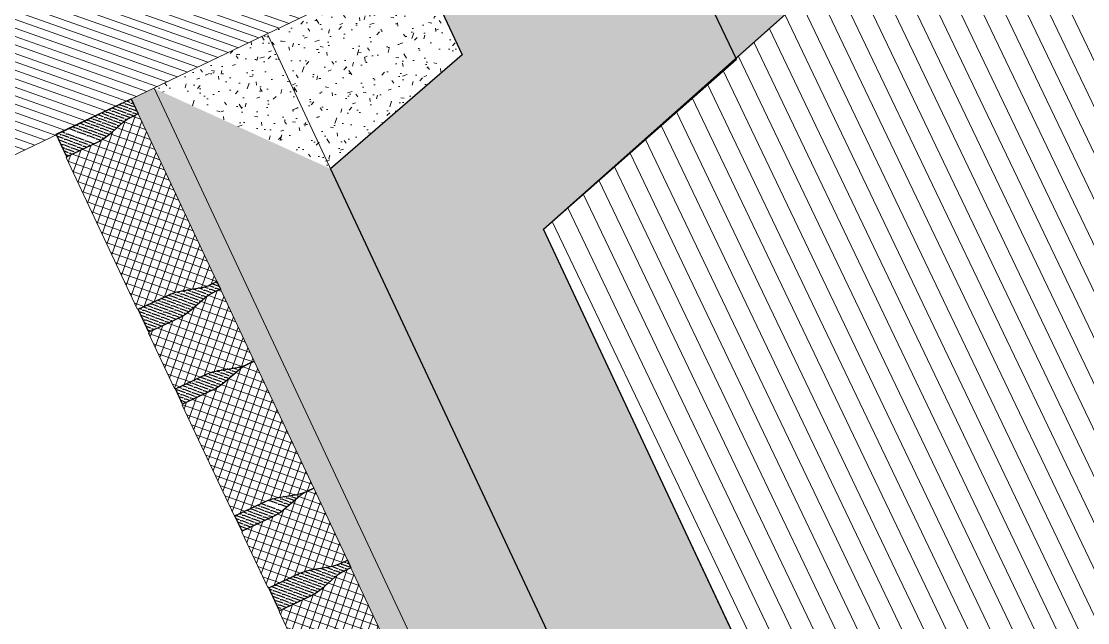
# Model space of a CAD drawing. Header units: metres. Extents: x 678805 to 1359287, y 2747329 to 5497370.
# Drawn here: x 679530.101 to 679531.375, y 2747452.181 to 2747452.899 of the extents above; entities that cross this region are included whole.
import ezdxf

# ---------------------------------------------------------------- set-up
doc = ezdxf.new("R2010")
doc.units = ezdxf.units.M
doc.layers.add('02-L-Waterfeatures 01', color=7, linetype='Continuous', true_color=0x4da6ff)
doc.layers.add('XREF_MON_WATERFEATURE$0$EIT_3 TR sorra', color=7, linetype='Continuous', true_color=0xd8ceb0)
doc.layers.add('XREF_MON_WATERFEATURE$0$-aux', color=50, linetype='Continuous', plot=False)
doc.layers.add('XREF_MON_WATERFEATURE$0$00_Aux', color=6, linetype='Continuous', plot=False)
for name, color, linetype, lineweight, true_color in [('XREF_MON_WATERFEATURE$0$02-L-projecció', 7, 'Continuous', 5, 0x636363), ('XREF_MON_WATERFEATURE$0$3-TR grava', 7, 'Continuous', 5, 0x666666), ('XREF_MON_WATERFEATURE$0$3-TR tot_u', 7, 'Continuous', 5, 0x787878)]:
    doc.layers.add(name, color=color, linetype=linetype, lineweight=lineweight, true_color=true_color)
for name, color, linetype, lineweight in [('XREF_MON_WATERFEATURE$0$02-L-seccionat', 6, 'Continuous', 5), ('XREF_MON_WATERFEATURE$0$3-TR Formigó', 252, 'Continuous', 0), ('XREF_MON_WATERFEATURE$0$3-TR terra compactada', 45, 'Continuous', 0), ('XREF_MON_WATERFEATURE$0$3-TR Tot-u', 37, 'Continuous', 0)]:
    doc.layers.add(name, color=color, linetype=linetype, lineweight=lineweight)
pattern_1 = [(43.98579928974752, (15.16869050264359, -101.1614757901989), (0.00192727512556013, 0.006603891924047489), [0.008532812500000061, -0.001706562500000013, 0, -0.001706562500000013])]
pattern_2 = [(44.99999999999999, (-9.313225746154785e-10, -4.656612873077393e-10), (-0.006735192090801862, 0.006735192090801865), []), (134.9999999999999, (-9.313225746154785e-10, -4.656612873077393e-10), (-0.006735192090801865, -0.006735192090801862), [])]

# ---------------------------------------------------------------- blocks, each defined once
blk = doc.blocks.new('XREF_MON_WATERFEATURE$0$Bench')
at = {"layer": 'XREF_MON_WATERFEATURE$0$3-TR Formigó'}
h = blk.add_hatch(dxfattribs=at)
h.set_pattern_fill('ANSI31', color=256, scale=0.002999999999999998, angle=-18.27604261032588, style=0)
h.set_pattern_definition([(44.99999999989514, (-45.49588849255815, 30.80655877431855), (-0.006735192090789539, 0.006735192090814186), [])])
h.paths.add_polyline_path([(0, -4.656612873077393e-10), (0.50157939363271, -3.247521817684174e-06), (0.50157939363271, -0.1000032475218177), (0.2407935219807274, -0.1000032475218177), (0.0750000006519258, -0.5499999993480742), (4.656612873077393e-10, -0.5499999998137355)])
at = {"layer": 'XREF_MON_WATERFEATURE$0$02-L-seccionat'}
blk.add_lwpolyline([(0, -4.656612873077393e-10), (0.50157939363271, -3.247521817684174e-06), (0.50157939363271, -0.1000032475218177), (0.2407935219807274, -0.1000032475218177), (0.0750000006519258, -0.5499999993480742), (4.656612873077393e-10, -0.5499999998137355)], close=True, dxfattribs=at)
blk = doc.blocks.new('XREF_MON_WATERFEATURE$0$General Section WaterFalls')
at = {"layer": 'XREF_MON_WATERFEATURE$0$3-TR Formigó'}
h = blk.add_hatch(dxfattribs=at)
h.set_pattern_fill('ANSI37', color=256, scale=0.002999999999999999, angle=-18.27604261022104, style=0)
h.set_pattern_definition(pattern_2)
edge = h.paths.add_edge_path()
edge.add_line((44.87754387641326, -31.17413138248958), (44.87760778075796, -31.16593585293889))
edge.add_arc((44.82919169450179, -31.16555833583698), 0.04841755860549605, -0.4467466705454593, 15.55227246631219)
edge.add_line((44.87583650369197, -31.15257674618624), (44.87005175424481, -31.13179127481908))
edge.add_arc((44.92510407185182, -31.11646981653757), 0.05714459466022873, 179.5532509293158, 195.5522700439978, ccw=False)
edge.add_line((44.86796121485531, -31.11602424923331), (44.86828187289467, -31.07490022545707))
edge.add_line((44.86828187247738, -31.07490022666752), (44.86748469153026, -31.0748940111603))
edge.add_line((44.86748469155282, -31.07489401125349), (44.86749127247561, -31.07404996111347))
edge.add_line((44.86749127134681, -31.0740499610547), (44.66792588908886, -31.07249387791383))
edge.add_line((44.66792589006945, -31.07249387772754), (44.66791930785971, -31.07333792842333))
edge.add_line((44.66791930701584, -31.07333792839199), (44.6671221265382, -31.07333170960703))
edge.add_line((44.66712212748826, -31.07333170925267), (44.66680146930695, -31.11445573494362))
edge.add_arc((44.60965861100703, -31.11401017382741), 0.0571445946447279, -16.445762796994018, -0.44674368117648555, ccw=False)
edge.add_line((44.66446531470865, -31.13018824253231), (44.65835714483773, -31.15088098470478))
edge.add_arc((44.704793847166, -31.16458836267702), 0.04841755342405468, 163.5542355793745, 179.5532547029849)
edge.add_line((44.65637776581571, -31.16421084711328), (44.65631386253686, -31.17240637603518))
edge.add_line((44.65631386218593, -31.17240637540817), (44.87754387633675, -31.17413138326675))
h = blk.add_hatch(dxfattribs=at)
h.set_pattern_fill('ANSI37', color=256, scale=0.002999999999999999, angle=-18.27604261022104, style=0)
h.set_pattern_definition(pattern_2)
edge = h.paths.add_edge_path()
edge.add_line((44.98250377038494, -31.1749497926794), (44.98256767528236, -31.16675426331125))
edge.add_arc((44.93415158474818, -31.16637674719095), 0.04841756329248895, -0.4467438236486732, 15.55227535667759)
edge.add_line((44.98079639766365, -31.1533951535821), (44.975011648181, -31.13260968269361))
edge.add_arc((45.03006396209821, -31.11728822626173), 0.05714459068712686, 179.5532502593328, 195.5522693413966, ccw=False)
edge.add_line((44.97292110882699, -31.11684266012162), (44.97324176694141, -31.07571863686058))
edge.add_line((44.97324176644906, -31.07571863639168), (44.97244458516623, -31.07571241930239))
edge.add_line((44.9724445855245, -31.07571241958067), (44.97245116736713, -31.07486836925403))
edge.add_line((44.97245116671547, -31.07486836891621), (44.89915560069419, -31.07429685781001))
edge.add_line((44.89915560046211, -31.07429685699753), (44.89914901821688, -31.07514090817201))
edge.add_line((44.89914901927114, -31.07514090882614), (44.89835183798013, -31.07513468879176))
edge.add_line((44.89835183741525, -31.07513468898833), (44.89803117964472, -31.11625871677653))
edge.add_arc((44.84088833257556, -31.11581315519288), 0.05714458402054452, -16.445764324364518, -0.44674515957092353, ccw=False)
edge.add_line((44.89569502556697, -31.13199122156948), (44.88958685628833, -31.15268396491835))
edge.add_arc((44.93602355616167, -31.16639134427533), 0.04841755137164028, 163.5542329003365, 179.5532520194679)
edge.add_line((44.88760747667402, -31.16601382568479), (44.88754357416897, -31.17420935486223))
edge.add_line((44.8875435735099, -31.17420935467817), (44.98250377028723, -31.17494979208823))
h = blk.add_hatch(dxfattribs=at)
h.set_pattern_fill('ANSI37', color=256, scale=0.002999999999999999, angle=-18.27604261022104, style=0)
h.set_pattern_definition(pattern_2)
edge = h.paths.add_edge_path()
edge.add_line((45.14998984197155, -31.17625574115664), (45.15005374440154, -31.16806021146401))
edge.add_arc((45.10163765773177, -31.16768268565647), 0.04841755882590122, -0.4467548583182131, 15.55226428892074)
edge.add_line((45.1482824687846, -31.1547011018265), (45.14249771878472, -31.1339156302768))
edge.add_arc((45.19755003368482, -31.11859417287633), 0.05714459136812911, 179.553251521265, 195.5522705699352, ccw=False)
edge.add_line((45.14040717901662, -31.11814860790037), (45.14072783661381, -31.0770245839781))
edge.add_line((45.14072783710435, -31.0770245839376), (45.13993065564, -31.07701836776916))
edge.add_line((45.13993065524846, -31.07701836852357), (45.13993723720163, -31.07617431823344))
edge.add_line((45.1399372369051, -31.07617431692779), (44.99411579844352, -31.07503729389722))
edge.add_line((44.99411579873413, -31.07503729499876), (44.99410921884987, -31.07588134793376))
edge.add_line((44.99410921847448, -31.07588134799153), (44.99331203652022, -31.0758751277381))
edge.add_line((44.99331203708425, -31.07587512722239), (44.99299137901757, -31.11699915442239))
edge.add_arc((44.9358485294506, -31.11655359063298), 0.0571445854768251, -16.4457662394492, -0.44674710053658373, ccw=False)
edge.add_line((44.99065522430465, -31.13273165910505), (44.98454705594584, -31.15342440226729))
edge.add_arc((45.03098375396803, -31.16713178483769), 0.04841755081698038, 163.5542296133312, 179.5532487454264)
edge.add_line((44.9825676754117, -31.16675426298752), (44.98250377132356, -31.17494979213255))
edge.add_line((44.98250377038494, -31.1749497926794), (45.14998984136717, -31.1762557411254))
h = blk.add_hatch(dxfattribs=at)
h.set_pattern_fill('ANSI37', color=256, scale=0.002999999999999999, angle=-18.27604261022104, style=0)
h.set_pattern_definition(pattern_2)
edge = h.paths.add_edge_path()
edge.add_line((45.24495004070923, -31.17699618590996), (45.24501394420508, -31.16880065558853))
edge.add_arc((45.19659785367548, -31.16842314181849), 0.04841756174094964, -0.4467432331243982, 15.55227589592591)
edge.add_line((45.2432426661253, -31.15544154751115), (45.23745791704525, -31.13465607577482))
edge.add_arc((45.29251022543758, -31.11933461832814), 0.05714458584771027, 179.5532517960922, 195.5522709070236, ccw=False)
edge.add_line((45.23536737682298, -31.11888905405067), (45.23568803493331, -31.07776502931708))
edge.add_line((45.23568803491071, -31.07776502845809), (45.23489085388444, -31.07775881096313))
edge.add_line((45.23489085398614, -31.07775881118141), (45.23489743586834, -31.07691476184864))
edge.add_line((45.23489743564278, -31.07691476168111), (45.16160186932535, -31.0763432499867))
edge.add_line((45.16160186938941, -31.07634325115941), (45.16159528802853, -31.07718730262595))
edge.add_line((45.16159528819844, -31.07718730182387), (45.16079810687195, -31.07718108226817))
edge.add_line((45.16079810587689, -31.07718108268455), (45.16047744721793, -31.11830510870815))
edge.add_arc((45.10333458986133, -31.11785954609513), 0.0571445959901842, -16.44576470835051, -0.44674558640332407, ccw=False)
edge.add_line((45.15814129309729, -31.13403761619702), (45.15203312340788, -31.15473035744863))
edge.add_arc((45.19846982974559, -31.16843773517758), 0.04841755733816406, 163.5542381880124, 179.5532572783804)
edge.add_line((45.15005374513566, -31.1680602200795), (45.14998984214888, -31.17625574811705))
edge.add_line((45.14998984104022, -31.17625574814156), (45.24495003969679, -31.17699618617225))
h = blk.add_hatch(dxfattribs=at)
h.set_pattern_fill('ANSI37', color=256, scale=0.002999999999999999, angle=-18.27604261022104, style=0)
h.set_pattern_definition(pattern_2)
edge = h.paths.add_edge_path()
edge.add_line((45.47617975017056, -31.17879917658865), (45.47624365502841, -31.17060364622664))
edge.add_arc((45.42782756919041, -31.17022612923756), 0.04841755708570963, -0.4467455132575356, 15.55227354001481)
edge.add_line((45.47447237791494, -31.157244539354), (45.46868762799011, -31.13645906831948))
edge.add_arc((45.52373994141817, -31.12113760737702), 0.05714459185571674, 179.5532527831972, 195.552271928435, ccw=False)
edge.add_line((45.46659708628431, -31.12069204379804), (45.46691774535404, -31.0795680198717))
edge.add_line((45.46691774576902, -31.07956801960245), (45.46612056452167, -31.07956180203447))
edge.add_line((45.46612056391314, -31.07956180209294), (45.46612714512799, -31.07871775106858))
edge.add_line((45.46612714510411, -31.07871775096282), (45.26656176240399, -31.07716166767593))
edge.add_line((45.2665617633611, -31.07716166786849), (45.26655518252153, -31.07800572146879))
edge.add_line((45.26655518310145, -31.07800572202541), (45.26575800162892, -31.07799950291188))
edge.add_line((45.26575800124556, -31.07799950288609), (45.26543734269714, -31.11912352894619))
edge.add_arc((45.20829448988661, -31.11867796815932), 0.05714458953062549, -16.445763095888026, -0.44674399377311147, ccw=False)
edge.add_line((45.26310118893161, -31.13485603546724), (45.25699301909618, -31.15554877716102))
edge.add_arc((45.30342972185463, -31.1692561537493), 0.04841755370138476, 163.554237222877, 179.5532563610957)
edge.add_line((45.25501363957301, -31.16887863865122), (45.25494973570596, -31.17707416786926))
edge.add_line((45.25494973594323, -31.17707416717894), (45.47617975013362, -31.17879917603139))
at = {"layer": 'XREF_MON_WATERFEATURE$0$3-TR grava'}
h = blk.add_hatch(dxfattribs=at)
h.set_pattern_fill('GRAVEL', color=256, scale=0.002499999999999998, angle=-65.4594079214056)
h.set_pattern_definition([(162.5533795785944, (44.37263606768101, -27.40675754519179), (-0.7308664413105134, 0.2247454003224838), [0.008543035999999995, -0.8457620909891244]), (119.5103330785944, (44.36448602564633, -27.40419619204476), (0.3742512880765163, -0.6667924889896534), [0.01466011799999999, -1.451351222338099]), (67.05103917859438, (44.3572647399269, -27.39143798081204), (-0.3716630592082974, -0.8677521653213359), [0.01033703799999999, -1.023368069852499]), (201.8142810785943, (44.33253793139011, -27.37550355959684), (1.181651354603074, 0.4697151542846624), [0.013350113, -1.321660935643449]), (227.3742462585944, (44.32014377834275, -27.38046445068903), (0.5612966858302837, 0.6053067655956637), [0.01309084249999999, -1.295995193633599]), (291.8142810785943, (44.31127855973318, -27.39009661111049), (-0.469715154284662, 1.181651354603073), [0.01335011299999999, -1.321660935643449]), (332.2348325485944, (44.31623945059255, -27.40249076345935), (-0.9205000676641384, 0.487190799820997), [0.01765484149999998, -1.747827882856174]), (6.795920448594389, (44.3318615774624, -27.41071524261497), (1.455422802273856, 0.1758798357438446), [0.01666798799999999, -1.650131415047625]), (55.97015769859439, (44.34841246111318, -27.40874286484905), (0.5399387022612131, 0.8049723273507519), [0.013395325, -1.3261386424678]), (109.7769503785944, (44.35590882273391, -27.39764152769931), (0.2323495932458333, -0.6617765230940462), [0.01529283199999999, -0.7493484237499995]), (156.9380298785944, (44.35073435259983, -27.38325072033331), (-0.9518899865877168, 0.403052978445805), [0.01977694799999999, -1.957919312804424]), (73.35466690859441, (44.35807050438598, -27.4329535306897), (0.1619655624356716, 0.5625907985248249), [0.00675011349999999, -0.668264145608599]), (106.0098264785943, (44.36000405903906, -27.42648624419235), (0.2273336257813092, -0.803678214579225), [0.01284204949999999, -1.271365974925999]), (159.5405920785944, (44.35646218433976, -27.41414225194603), (-0.05776387016626405, -0.02637395122873605), [0.008980233499999987, -0.08082232771069989]), (137.7391825885944, (44.36154767265543, -27.40693390672095), (0.2473974964595234, -0.2360714483909447), [0.004836032999999992, -0.4787655592223493]), (226.3420015685944, (44.35796857997775, -27.40368165401742), (0.1469176592604953, 0.1368857238627073), [0.006839140499999998, -0.3351188247499998]), (325.5043486085944, (44.35324715077877, -27.40862960414961), (0.1946495940143111, -0.120543708048443), [0.01110799149999999, -0.3591574538227498]), (96.10564325859436, (44.36240199115127, -27.41492052911781), (-0.005015967701359904, -0.1419016915615013), [0.008032178499999989, -0.1927724529206998]), (310.9301324125944, (44.34267168771476, -27.37017860938795), (0.4370311227861186, -0.4985168479763861), [0.01125219999999998, -1.113970666813473]), (4.886768018594398, (44.3500434528105, -27.37867977004498), (-0.7408983767459327, -0.05905798282647845), [0.009439973499999985, -0.9345553919549986]), (227.7391825885943, (44.37395476549864, -27.40964573854581), (0.236071448391113, 0.2473974964597082), [0.009672002499999997, -0.4739295897223498]), (278.1510517485945, (44.36745026055723, -27.416803924134), (-0.09044790183450213, 0.6567605553424388), [0.01125219999999999, -1.113970666813499]), (273.9845468585944, (44.30685808882117, -27.38653045939282), (-0.01634201581114442, 0.3415672532887592), [0.01085087999999998, -0.5316933578276491]), (229.3157326785944, (44.30761208897457, -27.39735511527397), (0.5035328153719132, 0.578932814619784), [0.009091802999999997, -0.9000898345179998]), (1.342001568594387, (44.31645463546738, -27.4365973288659), (0.3415672532877387, 0.01634201583260719), [0.009672002499999992, -0.4739295897223496]), (311.8946167185944, (44.32612401433289, -27.43637080769986), (-0.5739168466802448, 0.6454345072093441), [0.0106445685, -1.053809399504999]), (3.984546858594382, (44.30353139946237, -27.40829303232022), (-0.3415672532888744, -0.01634201580877165), [0.005425439999999992, -0.5371187978276493]), (35.85052455259439, (44.31487219780684, -27.43313149688765), (0.204681529436305, 0.1632596750812058), [0.003237864999999997, -0.3205498741131498]), (100.5043486105944, (44.31749665224925, -27.43123516044579), (0.02135798351994016, -0.1996655617274969), [0.0130908425, -0.2487263647267249]), (120.5495980385944, (44.31511005572975, -27.41836368874647), (0.3215033824824281, -0.5512647504169874), [0.012131675, -1.201034121583424]), (238.2306596085943, (44.34804840199649, -27.41100325947627), (0.08915378909610928, 0.1105117726299222), [0.009158096999999994, -0.2197944089919999]), (287.6978186685944, (44.3432266539894, -27.41878924379125), (0.3328294306101222, -1.034733695266432), [0.01598891899999997, -1.582900226625773]), (355.4859879785944, (44.348087225575, -27.43402142962441), (-0.5098428960780156, 0.0464378220719186), [0.006537705999999993, -0.6472348079527493]), (24.54059207859437, (44.35460467170924, -27.43453596718609), (0.03138991893752503, 0.08413782139499214), [0.003809999999999997, -0.05968999999999995]), (54.7970292385944, (44.31631549168378, -27.41641719266772), (-0.2988512862779227, -0.4156731392452753), [0.008821673999999995, -0.8733485193299996]), (342.5533795785944, (44.32140098046511, -27.40920884767547), (0.7308664413097113, -0.224745400325036), [0.01708607199999999, -0.8372190549891247]), (294.5405920785944, (44.33770106593147, -27.41433155420236), (0.08413782139499214, -0.03138991893752503), [0.01650999999999999, -0.04698999999999996]), (259.8454385785944, (44.3445582925342, -27.42935016006231), (-0.1406075784639758, -0.7622563603398058), [0.01004023899999999, -0.9939829181034995]), (188.5951961785943, (44.34278815845028, -27.43923311890103), (-0.2574294318929432, -0.04773193475317565), [0.009245726999999994, -0.4530412509692998]), (142.1865674385944, (44.33364625880495, -27.4406149177812), (-1.078743774950315, 0.8337740209468908), [0.01505362749999999, -1.490311610573449]), (109.9666708185943, (44.32175370352343, -27.43138563912362), (-0.2850974958072773, 0.7773042633900631), [0.01592573649999999, -1.576646161405999])])
h.paths.add_polyline_path([(45.99745921650901, -31.85156254423782), (45.22670621238649, -31.85156099428423), (45.56926759378985, -33.03156259120442), (45.9974560844712, -33.03156259120442)])
edge = h.paths.add_edge_path(flags=16)
edge.add_arc((45.88849268341437, -32.92894618026912), 0.07500000000000281, 0, 360)
at = {"layer": 'XREF_MON_WATERFEATURE$0$3-TR terra compactada'}
h = blk.add_hatch(dxfattribs=at)
h.set_pattern_fill('LINE', color=256, scale=0.007499999999999998)
h.set_pattern_definition([(359.9999999999999, (-1.593222050461918, -1.450000001117587), (3.469446951953614e-18, 0.0238125), [])])
edge = h.paths.add_edge_path(flags=16)
edge.add_arc((87.91270721703768, -34.89102650922723), 0.03000000000000113, 0, 360)
h.paths.add_polyline_path([(60.86794612370431, -34.06345526850782), (60.86794612370431, -34.8165326055605), (77.28848761087283, -34.81653260439634), (77.28848760994151, -35.96653260430321), (94.02980208816007, -35.96653260337189), (94.02346620196477, -34.53352967253886), (88.77741158520803, -34.42881766473874), (88.7764219455421, -34.4783984052483), (88.67512278445065, -34.8564527768176), (84.06023222394288, -34.76436978625134), (83.96552849235013, -34.41241660504602), (83.95774579746649, -34.38224918977357), (83.95875280490145, -34.33179827523418), (79.98875382728875, -34.25026744417846), (79.98875382775441, -35.78771875007078), (77.43852502759546, -35.78771875007078), (77.43852502852678, -35.43748732609674), (78.61814005719498, -35.43770227907225), (78.05505687510595, -33.4629564518109), (67.10211191978306, -33.3788115279749), (67.01179703883827, -33.17811179091223), (66.85097349714488, -33.17687627975829), (63.56725041614845, -33.15126436809078), (63.56725041707978, -34.70336046814919), (61.01713174395263, -34.70336046768352), (61.01713174441829, -34.35336060426198), (62.10765844490379, -34.35336060402915), (61.58575402200222, -32.50950451311655), (50.6815704330802, -32.42573419259861), (50.59114177431911, -32.2250335814897), (50.42511908290908, -32.2237581287045), (47.14811543934047, -32.19819437991828), (47.14721526950598, -33.38156245509163), (44.99754665372893, -33.38156245509163), (44.99754665279761, -33.03156259073876), (45.56926759378985, -33.03156259120442), (45.14311256445944, -31.55625739693642), (34.2616229839623, -31.47266142093576), (34.17091776337475, -31.2719586850144), (34.00475173024461, -31.27068213094026), (30.72633214015514, -31.24511096207425), (30.72633214108646, -32.37863686797209), (28.57621343620121, -32.37863686820492), (28.57621343526989, -32.02863700361922), (29.14793437626213, -32.02863700361922), (28.72177934786305, -30.55333180958405), (17.8412764519453, -30.4697434140835), (17.68143947003409, -31.50181839196011), (28.27606689184904, -31.50181839149445), (28.27606689091772, -32.61037793336436), (44.44740463607013, -32.61037793196738), (44.44740463700145, -34.06345526920632)])
at = {"layer": 'XREF_MON_WATERFEATURE$0$3-TR Tot-u'}
h = blk.add_hatch(dxfattribs=at)
h.set_pattern_fill('EARTH', color=256, scale=0.004999999999999998, angle=-84.07414778341365)
h.set_pattern_definition([(275.9258522165863, (44.29588295286521, -32.63154151011258), (0.03485825126725671, -0.02830242601949161), [0.03175, -0.03175]), (275.9258522165863, (44.30772558040917, -32.63031229283661), (0.03485825126725671, -0.02830242601949161), [0.03175, -0.03175]), (275.9258522165863, (44.31956820748746, -32.62908307556063), (0.03485825126725671, -0.02830242601949161), [0.03175, -0.03175]), (5.925852216586345, (44.32392548862845, -32.63262087898329), (0.02830242601949161, 0.03485825126725671), [0.03174999999999994, -0.03174999999999994]), (5.925852216586345, (44.32515470543876, -32.64446350559592), (0.02830242601949161, 0.03485825126725671), [0.03174999999999994, -0.03174999999999994]), (5.925852216586345, (44.3263839231804, -32.65630613290705), (0.02830242601949161, 0.03485825126725671), [0.03174999999999994, -0.03174999999999994])])
h.paths.add_polyline_path([(34.26260966900736, -31.4726690009702), (45.14311256445944, -31.55625739693642), (45.22670621238649, -31.85156099428423), (45.99745839787647, -31.85156254423782), (45.99745968589559, -31.56282083503902), (45.37285237573087, -31.55802235053852), (45.31806802144274, -31.35759557317942), (34.17091776337475, -31.2719586850144)])
at = {"layer": 'XREF_MON_WATERFEATURE$0$3-TR tot_u'}
h = blk.add_hatch(dxfattribs=at)
h.set_pattern_fill('AR-CONC', color=256, scale=0.0002499999999999997, angle=90.27678088138283)
h.set_pattern_definition([(158.5528234916038, (-5.539041012525558e-06, -0.1028410240542144), (-0.01071414020334408, 0.04444703537656459), [0.004762499999999992, -0.05238749999999992]), (103.5528234916037, (-5.539041012525558e-06, -0.1028410240542144), (-0.042478511822929, -0.02355052202099124), [0.00380999999999999, -0.04191014604249986]), (209.0042681916038, (-0.000898381695151329, -0.09913711715489626), (-0.05319265014223657, 0.02089651386113734), [0.004047502199999994, -0.04452256114999994]), (154.7370234916037, (-0.01204552920535207, -0.1068818944040686), (-0.01159854796105582, 0.06759205884945055), [0.007143749999999993, -0.07858124999999992]), (205.1883811016037, (-0.01301207952201366, -0.1012492310255766), (-0.07752613342460271, 0.03658516449488297), [0.006071255784999993, -0.06678390203999988]), (99.73697466160377, (-0.01204552920535207, -0.1068818944040686), (-0.07752613342278562, 0.03658516449904599), [0.005714991767499993, -0.0628649329799999]), (129.5528234916038, (-0.0110559668391943, -0.09985168324783444), (0.01217751511735449, 0.04406843003303181), [0.004762499999999995, -0.05238749999999995]), (74.55282349160389, (-0.0110559668391943, -0.09985168324783444), (-0.04856998646426811, -3.622266203678892e-06), [0.003809999999999994, -0.04190999999999991]), (180.0042684916038, (-0.01004117308184505, -0.0961793134920299), (-0.03639247154533939, 0.04406480761108347), [0.004047502199999996, -0.04452248439999996]), (146.0528234916038, (-5.539041012525558e-06, -0.1028410240542144), (-0.02028587552938745, -0.005993882991116794), [0, -0.04140199999999994, 0, -0.04254499999999994, 0, -0.04206874999999994]), (116.0528234916039, (-5.539041012525558e-06, -0.1028410240542144), (-0.02905871588294157, 0.007867938773241594), [0, -0.02425699999999996, 0, -0.04044949999999992, 0, -0.01603374999999996]), (76.05282349160386, (0.004500031471252441, -0.1162656124215573), (-0.009427757665139926, 0.03259170348029379), [0, -0.01587499999999993, 0, -0.04952999999999986, 0, -0.06572249999999971]), (66.05282349160387, (0.006520467810332775, -0.1222856075037271), (-0.01780916575072015, 0.03308521069580599), [0, -0.02063749999999998, 0, -0.03289299999999997, 0, -0.04667249999999996])])
h.paths.add_polyline_path([(45.31806802144274, -31.35759557317942), (45.49559780023992, -31.2089550034143), (34.10312230791897, -31.12143342685886), (34.17091776337475, -31.2719586850144)])
h = blk.add_hatch(dxfattribs=at)
h.set_pattern_fill('AR-CONC', color=256, scale=0.0002499999999999997, angle=90.27678088138283)
h.set_pattern_definition([(140.2767808813828, (44.29585058521479, -32.3915415094234), (0.003764704159573336, 0.04556488512718308), [0.004762499999999997, -0.05238749999999997]), (85.27678088138289, (44.29585058521479, -32.3915415094234), (-0.04772109123190971, -0.009041488029503799), [0.003809999999999998, -0.04191014604249997]), (190.7282255813828, (44.29616430960596, -32.38774444814771), (-0.04395638512479434, 0.03652339698691566), [0.004047502199999992, -0.04452256114999992]), (136.4609808813828, (44.28315073344857, -32.39160286029801), (0.01018308268436361, 0.06781974315312549), [0.007143749999999991, -0.07858124999999987]), (186.9123384913827, (44.28399931685999, -32.38595121982507), (-0.06214251756723332, 0.05905152949156393), [0.006071255784999998, -0.06678390203999997]), (81.46093205138288, (44.28315073344857, -32.39160286029801), (-0.0621425175642024, 0.0590515294949471), [0.005714991767499997, -0.06286493297999995]), (111.2767808813828, (44.28629502141848, -32.38523759692907), (0.02538289961313734, 0.0380266591648413), [0.004762499999999996, -0.05238749999999995]), (56.27678088138284, (44.28629502141848, -32.38523759692907), (-0.04612109131128896, 0.01522788673834106), [0.003809999999999998, -0.04190999999999996]), (161.7282258813828, (44.28841026313603, -32.38206870853901), (-0.02073819193540899, 0.0532545458175194), [0.004047502199999994, -0.04452248439999993]), (127.7767808813828, (44.29585058521479, -32.3915415094234), (-0.02114224311496143, 0.0006700263971406266), [0, -0.04140199999999997, 0, -0.04254499999999996, 0, -0.04206874999999997]), (97.77678088138279, (44.29585058521479, -32.3915415094234), (-0.02512554822964587, 0.01658373466577231), [0, -0.02425699999999998, 0, -0.04044949999999996, 0, -0.01603374999999999]), (57.77678088138285, (44.29591899039224, -32.40570184472017), (0.001268419274807668, 0.03390417176223738), [0, -0.015875, 0, -0.04953, 0, -0.06572249999999999]), (47.77678088138283, (44.29594966536388, -32.41205177083611), (-0.006535441198298386, 0.0370011561963418), [0, -0.02063749999999999, 0, -0.03289299999999998, 0, -0.04667249999999997])])
h.paths.add_polyline_path([(45.99742754595354, -31.43126941891387), (45.49585612071678, -31.4318503504619), (45.49559780256823, -31.20895500155166), (45.31806802144274, -31.35759557317942), (45.37285237619653, -31.55802235053852), (45.99745968589559, -31.56282083503902)])
at = {"layer": 'XREF_MON_WATERFEATURE$0$EIT_3 TR sorra'}
h = blk.add_hatch(dxfattribs=at)
h.set_pattern_fill('ANSI36', color=256, scale=0.001075000000000009, angle=-1.01420071025247, style=0, double=1)
h.set_pattern_definition(pattern_1)
edge = h.paths.add_edge_path()
edge.add_line((44.88754354603589, -31.1742128522601), (44.87754385206396, -31.17413488147531))
edge.add_line((44.87754385219887, -31.17413488100283), (44.87760775429723, -31.16593935120067))
edge.add_arc((44.82919167261571, -31.16556182969362), 0.04841755279407357, -0.4467514048749424, 15.55226774490095)
edge.add_line((44.87583647854626, -31.15258024539798), (44.87005172905136, -31.13179477009187))
edge.add_arc((44.92510403925553, -31.11647331342101), 0.05714458736414182, 179.5532512957519, 195.5522704501285, ccw=False)
edge.add_line((44.86796118831262, -31.11602774844505), (44.8682818741293, -31.07490022749228))
edge.add_line((44.86828187480569, -31.07490022759885), (44.89835183922251, -31.07513469370546))
edge.add_line((44.89835183834657, -31.07513469364494), (44.89803115157457, -31.11626221526301))
edge.add_arc((44.84088829904795, -31.11581665184349), 0.05714459062268041, -16.445765470171807, -0.44674630773130275, ccw=False)
edge.add_line((44.89569499762729, -31.13199472054839), (44.88958682929988, -31.15268746175941))
edge.add_arc((44.93602352309972, -31.16639483999461), 0.04841754623710667, 163.5542325431677, 179.5532516505266)
edge.add_line((44.8876074492, -31.16601732186973), (44.88754354577921, -31.17421285270634))
edge.add_line((44.88754354603589, -31.1742128522601), (44.87754385206396, -31.17413488147531))
h = blk.add_hatch(dxfattribs=at)
h.set_pattern_fill('ANSI36', color=256, scale=0.001075000000000009, angle=-1.01420071025247, style=0, double=1)
h.set_pattern_definition(pattern_1)
edge = h.paths.add_edge_path()
edge.add_line((44.98250374710187, -31.17495328979567), (44.98256764883312, -31.16675776036267))
edge.add_arc((44.93415156379342, -31.16638024384156), 0.04841755694313247, -0.4467460378408971, 15.55227308225353)
edge.add_line((44.98079637205228, -31.15339865302667), (44.97501162399444, -31.13261317819515))
edge.add_arc((45.03006393881515, -31.11729172128253), 0.05714459220355843, 179.5532497589926, 195.5522688845015, ccw=False)
edge.add_line((44.97292108368129, -31.11684615490958), (44.97324176957711, -31.07571863594454))
edge.add_line((44.97324176924303, -31.07571863546036), (44.9933120383614, -31.0758751303441))
edge.add_line((44.9933120389469, -31.07587513071485), (44.99299135173273, -31.11700265218689))
edge.add_arc((44.93584850244224, -31.11655708844773), 0.05714458561940226, -16.445765772794118, -0.4467466560668072, ccw=False)
edge.add_line((44.99065519729629, -31.13273515668698), (44.98454702885834, -31.15342789786149))
edge.add_arc((45.03098372556269, -31.16713528218679), 0.04841755050990516, 163.5542268682935, 179.5532460381486)
edge.add_line((44.98256764700636, -31.16675775870681), (44.982503745836, -31.17495329126743))
h = blk.add_hatch(dxfattribs=at)
h.set_pattern_fill('ANSI36', color=256, scale=0.001075000000000009, angle=-1.01420071025247, style=0, double=1)
h.set_pattern_definition(pattern_1)
edge = h.paths.add_edge_path()
edge.add_line((45.14998981542885, -31.17625923687592), (45.15005371888922, -31.16806370703317))
edge.add_arc((45.101637638174, -31.16768618859351), 0.04841755254129393, -0.4467478355714435, 15.55227133748934)
edge.add_line((45.14828244317323, -31.15470460150391), (45.14249769515087, -31.13391912619371))
edge.add_arc((45.19755001040176, -31.11859766463749), 0.0571445943123871, 179.5532539535203, 195.5522730879311, ccw=False)
edge.add_line((45.14040715387091, -31.11815210198984), (45.14072784057602, -31.07702458280167))
edge.add_line((45.14072783943266, -31.07702458254062), (45.16079810815251, -31.07718107974474))
edge.add_line((45.16079810867086, -31.07718108035624), (45.16047742189069, -31.11830859902922))
edge.add_arc((45.10333456238732, -31.11786303389817), 0.05714459736739348, -16.445766153051807, -0.4467470114216212, ccw=False)
edge.add_line((45.15814126795158, -31.13404110586271), (45.15203309965966, -31.15473384659505))
edge.add_arc((45.19846978969872, -31.16844122949988), 0.0484175437761339, 163.5542276742587, 179.5532468264947)
edge.add_line((45.15005371859297, -31.16806370625272), (45.14998981605652, -31.17625923738139))
h = blk.add_hatch(dxfattribs=at)
h.set_pattern_fill('ANSI36', color=256, scale=0.001075000000000009, angle=-1.01420071025247, style=0, double=1)
h.set_pattern_definition(pattern_1)
edge = h.paths.add_edge_path()
edge.add_line((45.25494970893487, -31.17707764497027), (45.24495001466681, -31.17699967359728))
edge.add_line((45.24495001416653, -31.17699967254885), (45.24501391710967, -31.16880414204488))
edge.add_arc((45.19659783923998, -31.16842662775889), 0.04841755000852387, -0.4467445561891167, 15.55227455380358)
edge.add_line((45.24324264097959, -31.15544503787532), (45.23745789387706, -31.1346595623785))
edge.add_arc((45.29251020029187, -31.11933810310438), 0.05714458507810292, 179.5532540385732, 195.5522731102714, ccw=False)
edge.add_line((45.23536735260859, -31.11889254045673), (45.23568803870635, -31.07776502793356))
edge.add_line((45.235688038636, -31.07776502845809), (45.26575800217255, -31.07799949574519))
edge.add_line((45.26575800217688, -31.07799949590117), (45.26543731549092, -31.11912700872047))
edge.add_arc((45.20829446054995, -31.11868144432083), 0.05714459250669247, -16.445765992747226, -0.44674691528729227, ccw=False)
edge.add_line((45.2631011614576, -31.13485951558687), (45.25699299213122, -31.15555225499678))
edge.add_arc((45.30342969112098, -31.16925962967798), 0.04841755031219007, 163.5542367997089, 179.553255926214)
edge.add_line((45.25501361209899, -31.16888211527839), (45.25494970863863, -31.17707764512114))
edge.add_line((45.25494970893487, -31.17707764497027), (45.24495001466681, -31.17699967359728))
h = blk.add_hatch(dxfattribs=at)
h.set_pattern_fill('ANSI36', color=256, scale=0.001075000000000009, angle=-1.01420071025247, style=0, double=1)
h.set_pattern_definition([(62.26184189996857, (68.07752234721556, 216.894108738983), (-0.0002408934137096957, 0.006875154421344565), [0.008532812500000075, -0.001706562500000016, 0, -0.001706562500000016])])
h.paths.add_polyline_path([(34.10252279648557, -31.1214288212359), (45.49559780303389, -31.20895500085317), (45.49583161249757, -31.17895582946949), (34.10248376289383, -31.0901877048891)])
h = blk.add_hatch(dxfattribs=at)
h.set_pattern_fill('ANSI36', color=256, scale=0.001075000000000009, angle=-1.01420071025247, style=0, double=1)
h.set_pattern_definition([(43.98579928974752, (15.39992021024227, -101.1632787818089), (0.00192727512556013, 0.006603891924047489), [0.008532812500000061, -0.001706562500000013, 0, -0.001706562500000013])])
edge = h.paths.add_edge_path()
edge.add_line((45.49583161296323, -31.17895583016798), (45.47617972253287, -31.1788026647944))
edge.add_line((45.47617972223088, -31.17880266532302), (45.47624362506347, -31.17060713478255))
edge.add_arc((45.42782754870132, -31.17022961890325), 0.04841754820358314, -0.4467444480678142, 15.55227471198376)
edge.add_line((45.47447234811261, -31.15724802948534), (45.46868760108106, -31.13646255303117))
edge.add_arc((45.52373990602791, -31.1211410947144), 0.057144582946491, 179.5532537214511, 195.5522728564418, ccw=False)
edge.add_line((45.46659705927595, -31.12069553183392), (45.46691774548426, -31.07956801934726))
edge.add_line((45.46691774576902, -31.07956801960245), (45.49660442338634, -31.07979950012491))
edge.add_line((45.49660442396998, -31.07979950029403), (45.49583161269501, -31.17895583054517))
edge.add_line((45.49583161296323, -31.17895583016798), (45.47617972253287, -31.1788026647944))
at = {"layer": 'XREF_MON_WATERFEATURE$0$-aux'}
for points in [[(44.88754354603589, -31.1742128522601), (44.87754385219887, -31.17413488100283), (44.877607753966, -31.16593935247511, 0.06992251114754273), (44.87583647854626, -31.15258024539798), (44.87005172902718, -31.13179476931691, -0.06992251114800961), (44.86796118831262, -31.11602774844505), (44.86828187480569, -31.07490022759885), (44.89835183834657, -31.07513469364494), (44.89803115231916, -31.11626221449114, -0.0699225111484148), (44.89569499762729, -31.13199472054839), (44.88958682911471, -31.15268746158108, 0.06992251114798485), (44.8876074492, -31.16601732186973), (44.88754354603589, -31.1742128522601), (44.87754385219887, -31.17413488100283)], [(44.98250374663621, -31.17495329072699), (44.98250374710187, -31.17495328979567), (44.98256764886901, -31.16675776010379, 0.06992251114754273), (44.98079637205228, -31.15339865302667), (44.97501162346452, -31.13261317880824, -0.06992251114800961), (44.97292108368129, -31.11684615490958), (44.97324176924303, -31.07571863546036), (44.9933120389469, -31.07587513071485), (44.99299135059118, -31.11700265225954, -0.0699225111484148), (44.99065519729629, -31.13273515668698), (44.98454702831805, -31.15342789818533, 0.06992251114798485), (44.98256764700636, -31.16675775870681), (44.98250374663621, -31.17495329072699), (44.98250374710187, -31.17495328979567)], [(45.14998981542885, -31.17625923734158), (45.14998981542885, -31.17625923687592), (45.15005371952429, -31.16806370764971, 0.06992251114754273), (45.14828244317323, -31.15470460150391), (45.14249769411981, -31.1339191258885, -0.06992251114800961), (45.14040715387091, -31.11815210198984), (45.14072783943266, -31.07702458254062), (45.16079810867086, -31.07718108035624), (45.16047742171213, -31.11830859864131, -0.0699225111484148), (45.15814126795158, -31.13404110586271), (45.15203309897333, -31.1547338468954, 0.06992251114798485), (45.15005371859297, -31.16806370625272), (45.14998981542885, -31.17625923734158), (45.14998981542885, -31.17625923687592)], [(45.25494970893487, -31.17707764497027), (45.24495001416653, -31.17699967254885), (45.24501391826198, -31.1688041430898, 0.06992251114754273), (45.24324264097959, -31.15544503787532), (45.23745789332315, -31.13465956132859, -0.06992251114800961), (45.23536735260859, -31.11889254045673), (45.235688038636, -31.07776502845809), (45.26575800217688, -31.07799949590117), (45.26543731568381, -31.11912700836547, -0.0699225111484148), (45.2631011614576, -31.13485951558687), (45.25699299154803, -31.15555225452408, 0.06992251114798485), (45.25501361209899, -31.16888211527839), (45.25494970893487, -31.17707764497027), (45.24495001416653, -31.17699967254885)], [(45.49583161296323, -31.17895583016798), (45.47617972223088, -31.17880266532302), (45.47624362446368, -31.17060713469982, 0.06992251114754273), (45.47447234811261, -31.15724802948534), (45.46868760092184, -31.13646255293861, -0.06992251114800961), (45.46659705927595, -31.12069553183392), (45.46691774576902, -31.07956801960245), (45.49660442396998, -31.07979950029403), (45.49583161296323, -31.17895583016798), (45.47617972223088, -31.17880266532302)]]:
    blk.add_lwpolyline(points, format="xyb", dxfattribs=at)
at = {"layer": 'XREF_MON_WATERFEATURE$0$00_Aux'}
blk.add_lwpolyline([(34.26260966900736, -31.4726690009702), (45.14311256445944, -31.55625739693642), (45.22670621238649, -31.85156099428423), (45.99745839787647, -31.85156254423782), (45.99745968589559, -31.56282083503902), (45.37285237573087, -31.55802235053852), (45.31806802144274, -31.35759557317942), (34.17091776337475, -31.2719586850144)], close=True, dxfattribs=at)
at = {"layer": 'XREF_MON_WATERFEATURE$0$02-L-projecció'}
for points in [[(30.72633214015514, -31.24511096207425), (34.00475173024461, -31.27068213094026), (34.17091776337475, -31.2719586850144), (34.2616229839623, -31.47266142093576), (45.14311256445944, -31.55625739693642), (45.56926759378985, -33.03156259120442), (44.99754665279761, -33.03156259073876), (44.99754665372893, -33.38156245509163), (47.14721526950598, -33.38156245509163), (47.14811543934047, -32.19819437991828), (50.42511908290908, -32.2237581287045), (50.59114177431911, -32.2250335814897), (50.6815704330802, -32.42573419259861), (61.58575402200222, -32.50950451311655), (62.10765844490379, -34.35336060402915), (61.01713174441829, -34.35336060426198), (61.01713174395263, -34.70336046768352), (63.56725041707978, -34.70336046814919), (63.56725041614845, -33.15126436809078), (66.85097349714488, -33.17687627975829)], [(34.10252279648557, -31.1214288212359), (45.49559780256823, -31.20895500155166)], [(30.72633214015514, -31.24549599387683), (45.49444547714666, -31.35895057534799)], [(34.26260966900736, -31.4726690009702), (45.14311256445944, -31.55625739693642)]]:
    blk.add_lwpolyline(points, dxfattribs=at)
at = {"layer": 'XREF_MON_WATERFEATURE$0$02-L-seccionat'}
for points in [[(44.87754387641326, -31.17413138248958), (44.87760778144002, -31.16593585256487, 0.06992251114875708), (44.87583650369197, -31.15257674618624), (44.87005175370723, -31.13179127452895, -0.0699225111482901), (44.86796121485531, -31.11602424923331), (44.86828187247738, -31.07490022666752), (44.86748469155282, -31.07489401125349), (44.86749127134681, -31.0740499610547), (44.66792589006945, -31.07249387772754), (44.66791930701584, -31.07333792839199), (44.66712212748826, -31.07333170925267), (44.66680146940053, -31.11445573531091, -0.0699225111482901), (44.66446531470865, -31.13018824253231), (44.65835714573041, -31.15088098542765, 0.06992251114875708), (44.65637776581571, -31.16421084711328), (44.65631386218593, -31.17240637540817)], [(44.98250377038494, -31.1749497926794), (44.98256767587736, -31.16675426298752, 0.06992251114875708), (44.98079639766365, -31.1533951535821), (44.97501164814457, -31.1326096826233, -0.0699225111482901), (44.97292110882699, -31.11684266012162), (44.97324176644906, -31.07571863639168), (44.9724445855245, -31.07571241958067), (44.97245116671547, -31.07486836891621), (44.89915560046211, -31.07429685699753), (44.89914901927114, -31.07514090882614), (44.89835183741525, -31.07513468898833), (44.89803118025884, -31.11625871597789, -0.0699225111482901), (44.89569502556697, -31.13199122156948), (44.88958685658872, -31.15268396493047, 0.06992251114875708), (44.88760747667402, -31.16601382568479), (44.8875435735099, -31.17420935467817)], [(45.14998984197155, -31.17625574115664), (45.15005374420434, -31.16806021146476, 0.06992251114875708), (45.1482824687846, -31.1547011018265), (45.14249771879986, -31.13391563110054, -0.0699225111482901), (45.14040717901662, -31.11814860790037), (45.14072783710435, -31.0770245839376), (45.13993065524846, -31.07701836852357), (45.1399372369051, -31.07617431692779), (44.99411579873413, -31.07503729499876), (44.99410921847448, -31.07588134799153), (44.99331203708425, -31.07587512722239), (44.9929913780652, -31.11699915444478, -0.0699225111482901), (44.99065522430465, -31.13273165910505), (44.98454705672339, -31.15342440223321, 0.06992251114875708), (44.9825676754117, -31.16675426298752), (44.98250377038494, -31.1749497926794)], [(45.24495004070923, -31.17699618590996), (45.24501394433901, -31.16880065621808, 0.06992251114875708), (45.2432426661253, -31.15544154751115), (45.23745791707188, -31.13465607585385, -0.0699225111482901), (45.23536737682298, -31.11888905405067), (45.23568803491071, -31.07776502845809), (45.23489085398614, -31.07775881118141), (45.23489743564278, -31.07691476168111), (45.16160186938941, -31.07634325115941), (45.16159528819844, -31.07718730182387), (45.16079810587689, -31.07718108268455), (45.16047744825482, -31.11830510897562, -0.0699225111482901), (45.15814129309729, -31.13403761619702), (45.1520331245847, -31.15473035746254, 0.06992251114875708), (45.15005374513566, -31.1680602200795), (45.14998984104022, -31.17625574814156)], [(45.47617975017056, -31.17879917658865), (45.47624365473166, -31.17060364619829, 0.06992251114875708), (45.47447237791494, -31.157244539354), (45.46868762793019, -31.13645906746387, -0.0699225111482901), (45.46659708628431, -31.12069204379804), (45.46691774576902, -31.07956801960245), (45.46612056391314, -31.07956180209294), (45.46612714510411, -31.07871775096282), (45.2665617633611, -31.07716166786849), (45.26655518310145, -31.07800572202541), (45.26575800124556, -31.07799950288609), (45.26543734222651, -31.11912352778018, -0.0699225111482901), (45.26310118893161, -31.13485603546724), (45.25699301948771, -31.15554877696559, 0.06992251114875708), (45.25501363957301, -31.16887863865122), (45.25494973594323, -31.17707416717894)]]:
    blk.add_lwpolyline(points, format="xyb", close=True, dxfattribs=at)
blk.add_blockref('XREF_MON_WATERFEATURE$0$Bench', (45.49588848976418, -30.88155877473764))
blk = doc.blocks.new('XREF_MON_WATERFEATURE')
at = {"rotation": 115.5575828871378}
blk.add_blockref('XREF_MON_WATERFEATURE$0$General Section WaterFalls', (679521.7318272466, 2747398.310749386), dxfattribs=at)

msp = doc.modelspace()

# ---------------------------------------------------------------- block references
at = {"layer": '02-L-Waterfeatures 01', "color": 18, "true_color": 0x000000}
msp.add_blockref('XREF_MON_WATERFEATURE', (0, 0), dxfattribs=at)

doc.saveas('drawing.dxf')
